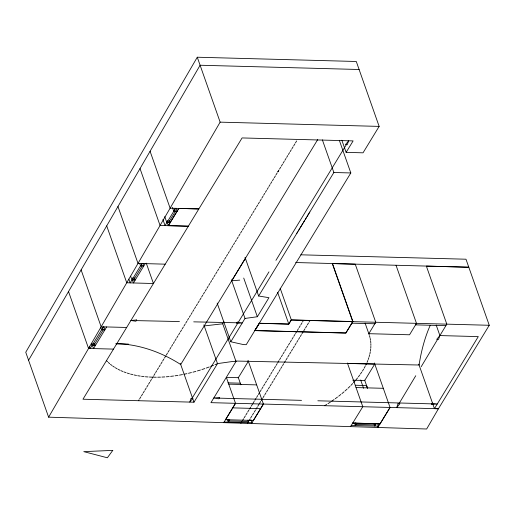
<?xml version="1.0" encoding="UTF-8"?>
<svg xmlns="http://www.w3.org/2000/svg" width="515" height="515" viewBox="0 0 515 515"><rect width="100%" height="100%" fill="white"/><g stroke="black" fill="none" stroke-linecap="round" stroke-linejoin="round"><path stroke-width="0.77" d="M370.768 348.179L370.852 346.357M370.446 350.973L370.691 349.119M369.925 353.799L370.272 351.912M369.654 354.738L369.146 356.657M368.231 359.509L368.875 357.597M436.179 325.017L439.894 335.574L438.49 339.43L436.707 339.372L439.894 335.574L446.808 324.167L426.362 266.113L468.805 267.227L295.674 262.528M367.852 360.481L367.066 362.393M366.641 363.365L365.695 365.309M365.18 366.274L364.144 368.219M341.851 140.235L346.125 152.369L363.03 152.82L379.143 126.4L356.283 61.485L197.277 57.223L25.75 352.247L48.61 417.169L426.652 429.001L438.432 408.743L489.25 325.28L465.985 259.212L300.792 254.809M28.576 360.262L200.097 65.238L359.103 69.499M48.61 417.169L220.137 122.145L197.277 57.223M138.503 400.702L139.069 399.737M489.25 325.28L375.744 322.255L374.817 323.768L351.803 323.175L352.749 321.624L332.304 263.571L355.253 264.195L375.744 322.255L368.817 333.688L369.249 335.033M331.686 401.237L334.048 399.576M363.584 369.184L362.406 371.122M398.971 403.721L415.753 375.738M421.18 366.725L437.589 339.385M356.734 423.227L355.356 425.519L354.558 423.259M376.072 423.742L374.688 426.034L374.16 424.527M139.674 398.765L140.853 396.827M141.458 395.855L142.636 393.917M143.196 392.951L144.374 391.007M144.979 390.042L146.157 388.104M146.769 387.132L147.94 385.194M150.283 381.319L151.462 379.381M152.073 378.409L153.245 376.471M153.856 375.499L155.028 373.562M157.378 369.686L158.549 367.749M159.161 366.777L160.332 364.839M160.944 363.873L162.116 361.936M162.682 360.964L163.854 359.026M164.465 358.054L165.637 356.116M166.248 355.15L167.42 353.206M169.77 349.331L170.941 347.393M171.553 346.421L172.725 344.484M173.336 343.518L174.508 341.58M175.074 340.608L176.246 338.67M176.857 337.698L178.029 335.761M178.641 334.795L179.812 332.851M182.162 328.976L183.334 327.038M183.945 326.072L185.117 324.128M185.728 323.163L186.9 321.225M187.466 320.253L188.638 318.315M189.25 317.343L190.421 315.405M191.033 314.44L192.185 312.534M194.535 308.652L195.706 306.715M196.318 305.749L197.49 303.805M198.101 302.839L199.273 300.902M201.623 297.02L202.794 295.082M203.406 294.117L204.577 292.179M205.189 291.207L206.361 289.269M206.927 288.297L208.099 286.359M208.71 285.394L209.882 283.456M210.493 282.484L211.665 280.546M214.015 276.671L215.186 274.727M215.798 273.761L216.97 271.823M217.581 270.851L218.753 268.914M219.319 267.942L220.491 266.004M221.102 265.038L222.274 263.101M222.886 262.129L224.057 260.191M226.407 256.316L227.578 254.378M228.19 253.406L229.362 251.468M229.973 250.496L231.145 248.558M231.711 247.593L232.883 245.649M233.495 244.683L234.666 242.745M235.278 241.773L236.449 239.836M238.799 235.96L239.971 234.022M240.582 233.05L241.754 231.113M242.365 230.141L243.544 228.203M244.104 227.237L245.275 225.293M245.887 224.328L247.058 222.39M247.67 221.418L248.848 219.48M249.453 218.515L250.631 216.57M251.191 215.605L252.363 213.667M252.974 212.695L254.153 210.757M254.758 209.785L255.936 207.848M258.279 203.972L259.457 202.035M260.062 201.062L261.24 199.125M261.845 198.159L263.023 196.221M263.583 195.249L264.762 193.312M265.367 192.34L266.545 190.402M267.15 189.436L268.328 187.492M270.671 183.617L271.849 181.679M272.454 180.707L273.632 178.769M274.238 177.804L275.416 175.866M275.976 174.894L277.154 172.956M278.937 170.047L277.759 171.984L278.37 171.019M279.542 169.081L280.72 167.143M281.325 166.171L282.503 164.234M283.063 163.261L284.241 161.324M284.847 160.358L286.025 158.414M286.63 157.448L287.808 155.511M290.151 151.629L291.329 149.691M291.934 148.726L293.112 146.788M293.724 145.816L294.895 143.878M295.456 142.906L296.634 140.968M298.262 231.01L299.434 229.072M301.784 225.197L302.955 223.259M303.567 222.287L304.738 220.349M307.088 216.474L308.26 214.536M305.35 219.384L306.522 217.439M242.417 420.704L243.595 418.766M245.938 414.89L247.116 412.953M247.721 411.981L248.9 410.043M249.511 409.077L250.683 407.133M253.032 403.258L254.204 401.32M254.816 400.348L255.987 398.41M256.599 397.445L257.77 395.507M258.337 394.535L259.509 392.597M260.12 391.625L261.292 389.688M261.903 388.722L263.075 386.778M265.425 382.902L266.596 380.965M267.208 379.999L268.379 378.055M268.991 377.089L270.163 375.152M270.729 374.18L271.901 372.242M272.512 371.27L273.684 369.332M274.295 368.367L275.467 366.429M277.817 362.547L278.988 360.609M279.6 359.644L280.772 357.7M283.121 353.824L284.293 351.887M281.383 356.734L282.555 354.796M284.904 350.915L286.076 348.977M286.688 348.011L287.859 346.074M290.209 342.192L291.381 340.254M291.992 339.288L293.164 337.351M293.775 336.379L294.947 334.441M297.297 330.566L298.468 328.622M299.08 327.656L300.251 325.718M300.863 324.746L302.035 322.808M250.657 417.98L251.835 416.043M252.44 415.071L253.618 413.133M254.223 412.167L255.401 410.23M257.745 406.348L258.923 404.41M259.528 403.445L260.706 401.5M261.311 400.535L262.489 398.597M263.049 397.625L264.227 395.687M264.832 394.722L266.01 392.778M266.616 391.812L267.794 389.874M270.137 385.993L271.315 384.055M271.92 383.089L273.098 381.152M275.441 377.27L276.619 375.332M273.71 380.179L274.881 378.242M277.225 374.366L278.403 372.422M279.014 371.457L280.186 369.519M282.529 365.637L283.707 363.699M284.319 362.734L285.49 360.796M286.102 359.824L287.273 357.886M287.834 356.914L289.012 354.977M289.623 354.011L290.795 352.073M291.406 351.101L292.578 349.164M294.928 345.288L296.099 343.344M296.711 342.378L297.882 340.441M298.494 339.469L299.666 337.531M302.015 333.656L303.187 331.718M303.799 330.746L304.97 328.808M305.582 327.836L306.753 325.898M307.32 324.933L308.491 322.995M396.035 265.289L416.481 323.343L409.554 334.782L368.817 333.688L365.096 323.137M141.934 263.532L130.173 282.889L128.834 279.098M106.657 326.935L93.511 348.584L92.443 345.552M346.125 152.369L353.116 140.904L242.089 137.936L82.966 399.222L193.981 402.202L217.497 363.609L233.314 361.376L235.999 361.478L222.641 323.542M245.391 258.337L231.744 280.772L239.752 280.128M226.413 377.521L235.497 403.322L225.551 419.699L253.406 420.459L263.416 404.05L248.011 360.32M223.748 422.641L235.497 403.322M103.399 326.864L90.222 348.475L89.423 346.202M175.576 208.318L165.058 225.602L162.92 219.532M150.077 151.275L170.117 208.182L198.848 208.955L178.834 208.395L168.321 225.679L166.969 221.881M145.243 263.609L133.43 282.967L132.361 279.928M317.71 139.578L180.72 364.517C164.279 353.992 145.642 346.627 126.188 344.355A91.689 62.733 31.3 0 0 115.733 343.756M223.954 321.778L222.731 323.793L204.223 325.924M192.076 398.282L268.978 271.856M275.943 260.352L346.331 144.657M339.327 140.325L350.818 172.95L246.234 344.677L243.524 344.606L230.797 341.767L245.011 318.437L231.383 279.748M245.011 318.437L257.352 316.744L268.946 297.683L258.652 296.016L333.862 172.499L322.371 139.874M235.999 361.478L210.938 402.659L438.432 408.743L434.448 408.652L418.785 364.169M248.339 361.311L238.348 377.701L226.413 377.379M251.526 423.53L263.416 404.05M352.749 321.624L345.777 333.057L254.777 330.617L259.251 323.317L288.658 324.128L291.181 320.002L375.699 322.248M332.458 263.493L352.904 321.547L345.926 332.986L254.925 330.546L259.406 323.246L288.806 324.057L291.329 319.924L280.179 288.265M390.061 407.449L377.856 427.476L377.321 425.969M352.569 423.105L380.051 423.858L390.048 407.462L374.392 362.966M434.448 408.652L478.293 336.604L439.894 335.574M178.834 208.395L168.296 225.647L188.303 226.207L160.062 225.473L140.022 168.572M296.743 233.469L297.651 231.982M308.871 213.564L309.798 212.045M302.601 321.836L303.528 320.324M240.859 423.227L241.812 421.676M309.103 322.023L310.049 320.472M247.38 423.375L248.314 421.856M416.481 323.343L415.554 324.862L445.887 325.686M350.541 426.594L362.792 406.728L347.387 362.998M229.716 419.822L228.293 422.113L227.488 419.841M288.368 154.539L289.591 152.601M268.888 186.527L270.111 184.589M256.496 206.882L257.719 204.944M237.016 238.863L238.239 236.926M224.624 259.219L225.84 257.281M212.232 279.574L213.448 277.637M199.839 299.93L201.056 297.992M192.752 311.562L193.968 309.624M180.379 331.885L181.595 329.948M167.987 352.241L169.203 350.303M155.588 372.596L156.811 370.658M148.5 384.222L149.723 382.285M300 228.106L301.217 226.169M295.513 333.469L296.73 331.531M288.426 345.102L289.642 343.164M276.034 365.457L277.25 363.519M263.641 385.812L264.858 383.875M251.243 406.168L252.466 404.23M244.155 417.8L245.378 415.863M300.232 336.559L301.449 334.621M293.138 348.192L294.361 346.254M280.746 368.547L281.969 366.609M268.354 388.902L269.577 386.965M255.961 409.258L257.185 407.32M248.874 420.89L250.097 418.952M361.749 372.094L360.442 374.032M359.785 374.997L358.35 376.903M355.189 380.733L353.548 382.6M357.603 377.868L356.032 379.767M352.659 383.566L350.876 385.432M348.063 388.194L349.962 386.366M345.076 390.924L347.071 389.095M341.947 393.589L344.046 391.825M338.651 396.215L340.84 394.451M335.226 398.745L337.518 397.046M327.997 403.663L330.476 402.035M324.669 405.704L326.71 404.43M214.961 364.684L217.497 363.609L203.869 324.914M210.648 366.416L213.545 365.283M206.303 368.051L209.206 366.983M201.893 369.558L204.848 368.553M197.412 370.929L200.406 370.027M192.971 372.178L195.906 371.367M191.451 372.545L188.458 373.291M186.958 373.626L183.977 374.27M182.497 374.579L179.484 375.126M177.99 375.364L175.029 375.815M173.561 376.021L170.613 376.375M164.806 376.916L161.922 377.077M169.158 376.549L166.268 376.806M157.699 377.212L160.48 377.154M370.176 338.4L370.472 340.125M153.522 377.192L156.296 377.231M352.833 380.231L364.755 380.424L374.759 364.008L347.548 363.455M136.25 320.62L179.452 321.547M193.704 321.849L236.906 322.776M235.297 361.028L419.081 365.013A99.865 47.071 -88.8 0 1 430.192 325.428M220.137 122.145L379.143 126.4M333.862 172.499L350.818 172.95M291.329 319.924L352.904 321.547M126.684 327.463L101.152 326.8L81.113 269.892M116.442 343.756L128.422 344.078M113.493 349.112L88.561 348.455L68.521 291.548M227.945 382.851L240.325 383.186L240.853 384.692M228.75 384.158L256.663 384.885M356.039 387.57L383.302 388.304M219.19 398.153L301.533 400.348M317.845 400.792L431.789 403.863M232.754 407.874L260.609 408.633M224.109 422.03L251.977 422.751L250.908 419.719M351.172 425.435L378.673 426.156L377.875 423.89M165.206 264.169L138.001 263.416L117.961 206.515M355.369 385.239L366.616 385.581L367.388 387.782M352.743 423.021L380.051 423.858M149.421 377.038L152.137 377.173M145.397 376.761L148.075 376.954M144.091 376.613L141.535 376.285M137.724 375.712L140.241 376.105M136.514 375.467L134.1 374.978M132.928 374.675L130.572 374.09M129.445 373.781L127.237 373.098M119.969 370.234L118.064 369.268M126.104 372.725L123.999 371.946M122.976 371.547L120.922 370.671M115.328 367.729L117.13 368.798M112.785 366.101L114.472 367.195M110.455 364.343L112.013 365.502M108.292 362.457L109.701 363.712M106.463 360.642L107.609 361.8M364.652 380.128L367.575 388.426M360.674 380.012L363.59 388.304M374.817 423.394L375.351 424.907L356.013 424.386L355.479 422.879M277.656 292.391L288.806 324.057M245.024 257.326L258.652 296.016M243.724 278.055L257.352 316.744M217.169 303.071L230.797 341.767M238.175 377.212L240.846 384.802M175.988 208.33L177.057 211.369L173.774 211.259L172.435 207.468M174.611 209.039L175.415 211.311L168.476 222.686L167.678 220.407M247.985 419.983L248.52 421.502L228.995 420.987L228.46 419.468M169.319 220.465L170.124 222.738L166.86 222.667L164.723 216.596M146.279 263.171L153.444 283.52L126.748 282.78L106.708 225.873M180.359 363.513L193.981 402.202M142.977 263.693L143.775 265.972L140.518 265.895L139.72 263.616M141.361 263.674L142.159 265.946L133.572 279.999L132.767 277.727M134.434 277.746L135.233 280.025L131.975 279.948L130.636 276.156M103.83 326.845L104.899 329.877L101.597 329.8L100.792 327.527M102.453 327.546L103.258 329.825L93.672 345.591L92.867 343.312M94.464 343.37L95.269 345.642L92.024 345.539L91.226 343.26M369.564 335.851L369.97 337.55M370.626 340.975L370.794 342.771M370.845 343.653L370.871 345.443M398.05 403.709L396.711 407.532L399.898 403.734L398.05 403.709M191.149 398.275L189.72 402.099L192.951 398.295L191.149 398.275M348.687 140.84L347.232 144.702L345.449 144.644L348.687 140.84M136.623 319.97L135.896 321.231L130.836 320.485L136.623 319.97M237.273 322.152L236.54 323.407L242.327 322.899L237.273 322.152M219.564 397.509L218.766 398.803L213.731 398.018L219.564 397.509M432.214 403.213L431.435 404.475L437.203 403.998L432.214 403.213M112.779 450.387L107.371 457.777L83.765 451.636L112.779 450.387"/></g></svg>
